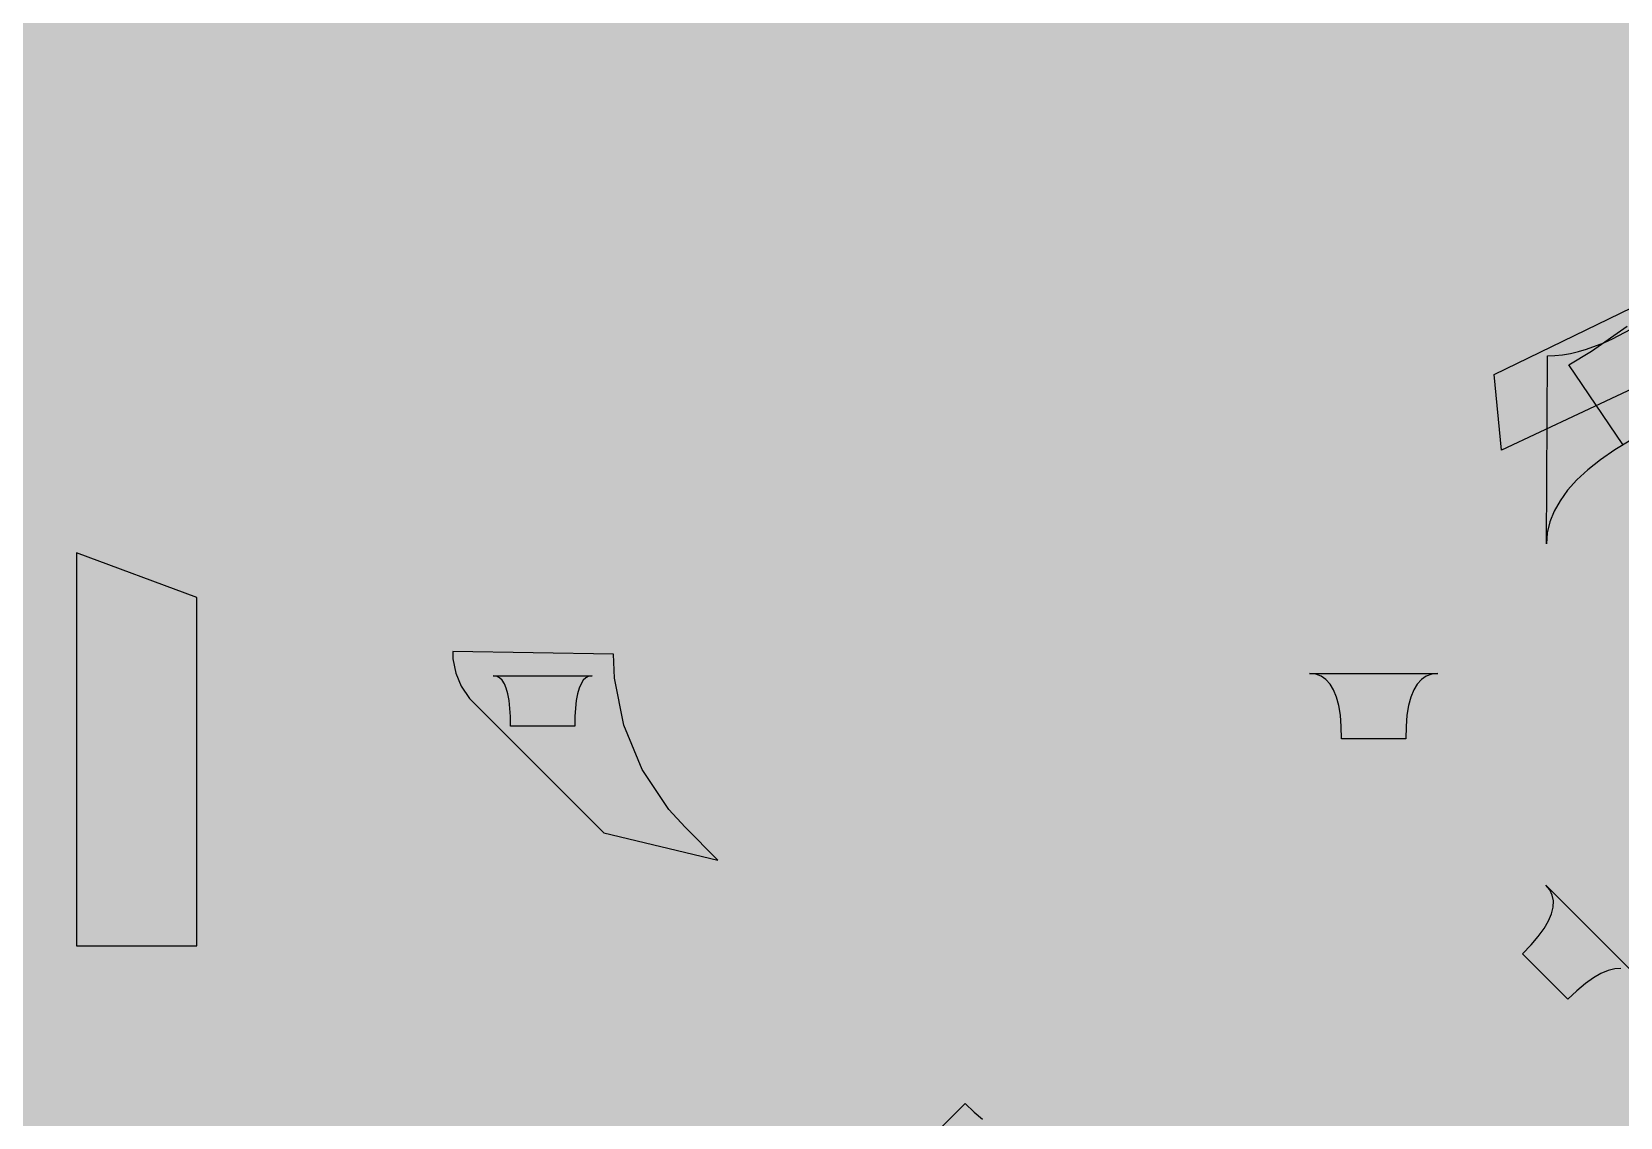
# Model space of a CAD drawing. Header units: millimetres. Extents: x 69.6 to 104.4, y 72.6 to 106.2.
# Drawn here: x 89.369 to 94.326, y 87.421 to 90.806 of the extents above; entities that cross this region are included whole.
import ezdxf

# ---------------------------------------------------------------- set-up
doc = ezdxf.new("R2010")
doc.units = ezdxf.units.MM
for name, color, linetype in [('BottomLayer', 5, 'Continuous'), ('MultiLayer', 9, 'Continuous'), ('TopLayer', 1, 'Continuous'), ('TopOverlay', 2, 'Continuous'), ('ViaHoleLayer', 16, 'Continuous')]:
    doc.layers.add(name, color=color, linetype=linetype)

# ---------------------------------------------------------------- blocks, each defined once
blk = doc.blocks.new('0402____2')
at = {"layer": 'TopLayer'}
for points in [[(-0.25, -0.3), (0.25, -0.3), (-0.25, 0.3), (0.25, 0.3)], [(0.766, -0.3), (1.266, -0.3), (0.766, 0.3), (1.266, 0.3)]]:
    blk.add_solid(points, dxfattribs=at)
at = {"layer": 'TopOverlay', "const_width": 0.127}
for points in [[(-0.37, 0.41), (-0.25, 0.41)], [(-0.37, 0.41), (-0.37, -0.41)], [(-0.27, 0.41), (1.34, 0.41)], [(1.27, 0.41), (1.38, 0.41)], [(1.38, 0.41), (1.38, -0.41)], [(-0.34, -0.41), (-0.37, -0.41)], [(-0.34, -0.41), (-0.2, -0.41)], [(1.34, -0.41), (-0.31, -0.41)], [(1.29, -0.41), (1.38, -0.41)]]:
    blk.add_lwpolyline(points, dxfattribs=at)
at = {"layer": 'TopOverlay', "const_width": 0.0635}
for points in [[(-0.4018, 0.41, 1), (-0.3383, 0.41, 1)], [(-0.4018, 0.41, 1), (-0.3383, 0.41, 1)], [(-0.3018, 0.41, 1), (-0.2383, 0.41, 1)], [(-0.2818, 0.41, 1), (-0.2183, 0.41, 1)], [(1.2383, 0.41, 1), (1.3018, 0.41, 1)], [(1.3083, 0.41, 1), (1.3718, 0.41, 1)], [(1.3483, 0.41, 1), (1.4118, 0.41, 1)], [(1.3483, 0.41, 1), (1.4118, 0.41, 1)], [(-0.4018, -0.41, 1), (-0.3383, -0.41, 1)], [(-0.4018, -0.41, 1), (-0.3383, -0.41, 1)], [(-0.3718, -0.41, 1), (-0.3083, -0.41, 1)], [(-0.3718, -0.41, 1), (-0.3083, -0.41, 1)], [(-0.3418, -0.41, 1), (-0.2783, -0.41, 1)], [(-0.2318, -0.41, 1), (-0.1683, -0.41, 1)], [(1.2582, -0.41, 1), (1.3217, -0.41, 1)], [(1.3083, -0.41, 1), (1.3718, -0.41, 1)], [(1.3483, -0.41, 1), (1.4118, -0.41, 1)], [(1.3483, -0.41, 1), (1.4118, -0.41, 1)]]:
    blk.add_lwpolyline(points, format="xyb", close=True, dxfattribs=at)
blk = doc.blocks.new('0402____6')
at = {"layer": 'TopLayer'}
for points in [[(-0.25, -0.3), (0.25, -0.3), (-0.25, 0.3), (0.25, 0.3)], [(0.766, -0.3), (1.266, -0.3), (0.766, 0.3), (1.266, 0.3)]]:
    blk.add_solid(points, dxfattribs=at)
at = {"layer": 'TopOverlay', "const_width": 0.127}
for points in [[(-0.25, 0.41), (-0.37, 0.41)], [(-0.37, -0.41), (-0.37, 0.41)], [(1.34, 0.41), (-0.27, 0.41)], [(1.38, 0.41), (1.27, 0.41)], [(1.38, -0.41), (1.38, 0.41)], [(-0.37, -0.41), (-0.34, -0.41)], [(-0.2, -0.41), (-0.34, -0.41)], [(-0.31, -0.41), (1.34, -0.41)], [(1.38, -0.41), (1.29, -0.41)]]:
    blk.add_lwpolyline(points, dxfattribs=at)
at = {"layer": 'TopOverlay', "const_width": 0.0635}
for points in [[(-0.4018, 0.41, 1), (-0.3383, 0.41, 1)], [(-0.4018, 0.41, 1), (-0.3383, 0.41, 1)], [(-0.3018, 0.41, 1), (-0.2383, 0.41, 1)], [(-0.2818, 0.41, 1), (-0.2183, 0.41, 1)], [(1.2383, 0.41, 1), (1.3018, 0.41, 1)], [(1.3083, 0.41, 1), (1.3718, 0.41, 1)], [(1.3483, 0.41, 1), (1.4118, 0.41, 1)], [(1.3483, 0.41, 1), (1.4118, 0.41, 1)], [(-0.4018, -0.41, 1), (-0.3383, -0.41, 1)], [(-0.4018, -0.41, 1), (-0.3383, -0.41, 1)], [(-0.3718, -0.41, 1), (-0.3083, -0.41, 1)], [(-0.3718, -0.41, 1), (-0.3083, -0.41, 1)], [(-0.3418, -0.41, 1), (-0.2783, -0.41, 1)], [(-0.2318, -0.41, 1), (-0.1683, -0.41, 1)], [(1.2582, -0.41, 1), (1.3217, -0.41, 1)], [(1.3083, -0.41, 1), (1.3718, -0.41, 1)], [(1.3483, -0.41, 1), (1.4118, -0.41, 1)], [(1.3483, -0.41, 1), (1.4118, -0.41, 1)]]:
    blk.add_lwpolyline(points, format="xyb", close=True, dxfattribs=at)
blk = doc.blocks.new('0402____10')
at = {"layer": 'TopLayer'}
for points in [[(-0.25, -0.3), (0.25, -0.3), (-0.25, 0.3), (0.25, 0.3)], [(0.766, -0.3), (1.266, -0.3), (0.766, 0.3), (1.266, 0.3)]]:
    blk.add_solid(points, dxfattribs=at)
at = {"layer": 'TopOverlay', "const_width": 0.127}
for points in [[(-0.25, 0.41), (-0.37, 0.41)], [(-0.37, -0.41), (-0.37, 0.41)], [(1.34, 0.41), (-0.27, 0.41)], [(1.38, 0.41), (1.27, 0.41)], [(1.38, -0.41), (1.38, 0.41)], [(-0.34, -0.41), (-0.37, -0.41)], [(-0.2, -0.41), (-0.34, -0.41)], [(1.34, -0.41), (-0.31, -0.41)], [(1.38, -0.41), (1.29, -0.41)]]:
    blk.add_lwpolyline(points, dxfattribs=at)
at = {"layer": 'TopOverlay', "const_width": 0.0635}
for points in [[(-0.4018, 0.41, 1), (-0.3383, 0.41, 1)], [(-0.4018, 0.41, 1), (-0.3383, 0.41, 1)], [(-0.3018, 0.41, 1), (-0.2383, 0.41, 1)], [(-0.2818, 0.41, 1), (-0.2183, 0.41, 1)], [(1.2383, 0.41, 1), (1.3018, 0.41, 1)], [(1.3083, 0.41, 1), (1.3718, 0.41, 1)], [(1.3483, 0.41, 1), (1.4118, 0.41, 1)], [(1.3483, 0.41, 1), (1.4118, 0.41, 1)], [(-0.4018, -0.41, 1), (-0.3383, -0.41, 1)], [(-0.4018, -0.41, 1), (-0.3383, -0.41, 1)], [(-0.3718, -0.41, 1), (-0.3083, -0.41, 1)], [(-0.3718, -0.41, 1), (-0.3083, -0.41, 1)], [(-0.3418, -0.41, 1), (-0.2783, -0.41, 1)], [(-0.2318, -0.41, 1), (-0.1683, -0.41, 1)], [(1.2582, -0.41, 1), (1.3217, -0.41, 1)], [(1.3083, -0.41, 1), (1.3718, -0.41, 1)], [(1.3483, -0.41, 1), (1.4118, -0.41, 1)], [(1.3483, -0.41, 1), (1.4118, -0.41, 1)]]:
    blk.add_lwpolyline(points, format="xyb", close=True, dxfattribs=at)
blk = doc.blocks.new('___4_4_0_8___26')
at = {"layer": 'TopLayer', "const_width": 1.2}
for points in [[(3.2, 1.85), (2.8, 1.85)], [(3.2, -1.85), (2.8, -1.85)]]:
    blk.add_lwpolyline(points, dxfattribs=at)
at = {"layer": 'TopLayer', "const_width": 0.6}
for points in [[(2.5, 1.85, 1), (3.1, 1.85, 1)], [(2.9, 1.85, 1), (3.5, 1.85, 1)], [(2.5, -1.85, 1), (3.1, -1.85, 1)], [(2.9, -1.85, 1), (3.5, -1.85, 1)]]:
    blk.add_lwpolyline(points, format="xyb", close=True, dxfattribs=at)
blk = doc.blocks.new('QFN48_28')
at = {"layer": 'TopLayer'}
for points in [[(2.1, 2.65), (2.3, 2.65), (2.1, 3.35), (2.3, 3.35)], [(3.35, 2.1), (3.35, 2.3), (2.65, 2.1), (2.65, 2.3)]]:
    blk.add_solid(points, dxfattribs=at)
at = {"layer": 'TopOverlay', "const_width": 0.2}
for points in [[(2.5, 3), (3, 3)], [(3, 3), (3, 2.5)]]:
    blk.add_lwpolyline(points, dxfattribs=at)
at = {"layer": 'TopOverlay', "const_width": 0.1}
for points in [[(2.45, 3, 1), (2.55, 3, 1)], [(2.95, 3, 1), (3.05, 3, 1)], [(2.95, 3, 1), (3.05, 3, 1)], [(2.95, 2.5, 1), (3.05, 2.5, 1)]]:
    blk.add_lwpolyline(points, format="xyb", close=True, dxfattribs=at)
blk = doc.blocks.new('XTAL3225_29')
at = {"layer": 'TopLayer'}
for points in [[(-0.5761, 0.3758), (-0.5761, 1.2758), (-1.5761, 0.3758), (-1.5761, 1.2758)], [(1.5761, 0.3758), (1.5761, 1.2758), (0.5761, 0.3758), (0.5761, 1.2758)], [(-0.5761, -1.2758), (-0.5761, -0.3758), (-1.5761, -1.2758), (-1.5761, -0.3758)], [(1.5761, -1.2758), (1.5761, -0.3758), (0.5761, -1.2758), (0.5761, -0.3758)]]:
    blk.add_solid(points, dxfattribs=at)
at = {"layer": 'TopOverlay', "const_width": 0.127}
for points in [[(-1.7067, 1.3463), (1.6933, 1.3463)], [(-1.706, 1.3444), (-1.706, -1.3556)], [(1.6967, 1.3464), (1.6967, -1.3537)], [(-1.7067, -1.3564), (1.6933, -1.3564)]]:
    blk.add_lwpolyline(points, dxfattribs=at)
at = {"layer": 'TopOverlay', "const_width": 0.0635}
for points in [[(-1.7385, 1.3463, 1), (-1.675, 1.3463, 1)], [(-1.7378, 1.3444, 1), (-1.6743, 1.3444, 1)], [(1.6615, 1.3463, 1), (1.725, 1.3463, 1)], [(1.6649, 1.3464, 1), (1.7284, 1.3464, 1)], [(-1.7385, -1.3564, 1), (-1.675, -1.3564, 1)], [(-1.7378, -1.3556, 1), (-1.6743, -1.3556, 1)], [(1.6615, -1.3564, 1), (1.725, -1.3564, 1)], [(1.6649, -1.3537, 1), (1.7284, -1.3537, 1)]]:
    blk.add_lwpolyline(points, format="xyb", close=True, dxfattribs=at)
blk = doc.blocks.new('CR2032_B_31')
at = {"layer": 'BottomLayer', "const_width": 8.5}
blk.add_lwpolyline([(-4.25, 0, 1), (4.25, 0, 1)], format="xyb", close=True, dxfattribs=at)

msp = doc.modelspace()

# ---------------------------------------------------------------- linework, layer by layer
at = {"layer": 'BottomLayer', "const_width": 0.2}
for points in [[(86.3892, 95.1954), (98.5207, 83.0639)], [(86.6716, 95.1959), (98.6192, 83.2482)], [(86.9681, 95.1823), (98.7153, 83.435)], [(86.1525, 95.1493), (98.4198, 82.882)], [(87.2646, 95.1686), (98.809, 83.6242)], [(87.5611, 95.1549), (98.9001, 83.8159)], [(87.8577, 95.1412), (98.9888, 84.0101)], [(85.9158, 95.1032), (98.3165, 82.7024)], [(88.1542, 95.1275), (99.0748, 84.2069)], [(88.4507, 95.1138), (99.1582, 84.4064)], [(85.6791, 95.057), (98.211, 82.5252)], [(88.8155, 95.0319), (99.2389, 84.6085)], [(85.4424, 95.0109), (98.1031, 82.3502)], [(85.2057, 94.9648), (97.9929, 82.1775)], [(84.969, 94.9186), (97.8805, 82.0071)], [(89.2038, 94.9265), (99.3169, 84.8134)], [(84.7322, 94.8725), (97.7659, 81.8389)], [(84.4955, 94.8264), (97.649, 81.6729)], [(89.592, 94.8211), (99.392, 85.021)], [(84.2815, 94.7575), (97.53, 81.5091)], [(89.9803, 94.7157), (99.4643, 85.2316)], [(84.0958, 94.6605), (97.4088, 81.3475)], [(90.3685, 94.6102), (97.6791, 87.2996)], [(83.91, 94.5634), (97.2854, 81.188)], [(90.7568, 94.5048), (97.691, 87.5706)], [(83.7242, 94.4664), (97.1598, 81.0307)], [(83.5384, 94.3693), (97.0322, 80.8755)], [(83.3526, 94.2722), (96.9024, 80.7225)], [(83.1669, 94.1752), (95.8566, 81.4854)], [(82.9811, 94.0781), (95.4549, 81.6043)], [(82.7953, 93.981), (95.1797, 81.5966)], [(82.7953, 93.981), (95.1798, 81.5966)], [(79.5537, 80.968), (92.3341, 93.7484)], [(79.6935, 80.8249), (92.523, 93.6543)], [(79.7973, 80.6459), (92.7118, 93.5603)], [(79.8623, 80.428), (92.9006, 93.4663)], [(79.8573, 80.1402), (93.0894, 93.3722)], [(79.2779, 79.2779), (93.2782, 93.2782)], [(79.4426, 79.1598), (93.467, 93.1842)], [(79.6098, 79.0441), (93.6419, 93.0762)], [(79.7792, 78.9307), (93.8075, 92.959)], [(79.9511, 78.8197), (93.9732, 92.8418)], [(80.1253, 78.7111), (94.1388, 92.7246)], [(80.302, 78.605), (94.3044, 92.6074)], [(80.4812, 78.5013), (94.4701, 92.4902)], [(80.6629, 78.4001), (94.6357, 92.373)], [(80.8471, 78.3015), (94.8013, 92.2557)], [(81.0338, 78.2054), (94.9669, 92.1385)], [(81.2232, 78.112), (95.1326, 92.0213)], [(81.4153, 78.0212), (95.2982, 91.9041)], [(81.61, 77.9331), (95.4638, 91.7869)], [(81.8075, 77.8477), (95.6295, 91.6697)], [(82.0078, 77.7652), (95.7748, 91.5321)], [(82.211, 77.6856), (95.9121, 91.3866)], [(82.4172, 77.6089), (96.0494, 91.2411)], [(82.6263, 77.5352), (96.1867, 91.0955)], [(82.8386, 77.4646), (96.324, 90.95)], [(83.054, 77.3972), (96.4613, 90.8044)], [(83.2727, 77.333), (96.5985, 90.6589)], [(83.4947, 77.2722), (96.7358, 90.5133)], [(83.7202, 77.2149), (96.8731, 90.3678)], [(83.9493, 77.1611), (97.0104, 90.2223)], [(84.1821, 77.1111), (97.1477, 90.0767)]]:
    msp.add_lwpolyline(points, dxfattribs=at)
at = {"layer": 'BottomLayer', "const_width": 0.225}
for points in [[(93.8458, 90.7657, 1), (94.0708, 90.7657, 1)], [(92.1137, 90.332, 1), (92.3387, 90.332, 1)], [(93.3324, 90.294, 1), (93.5574, 90.294, 1)], [(91.5288, 89.9727, 1), (91.7538, 89.9727, 1)], [(90.0347, 89.7178, 1), (90.2597, 89.7178, 1)], [(92.0843, 88.2986, 1), (92.3093, 88.2986, 1)]]:
    msp.add_lwpolyline(points, format="xyb", close=True, dxfattribs=at)
at = {"layer": 'MultiLayer', "const_width": 0.225}
for points in [[(93.8458, 90.7657, 1), (94.0708, 90.7657, 1)], [(92.1137, 90.332, 1), (92.3387, 90.332, 1)], [(93.3324, 90.294, 1), (93.5574, 90.294, 1)], [(91.5288, 89.9727, 1), (91.7538, 89.9727, 1)], [(90.0347, 89.7178, 1), (90.2597, 89.7178, 1)], [(92.0843, 88.2986, 1), (92.3093, 88.2986, 1)]]:
    msp.add_lwpolyline(points, format="xyb", close=True, dxfattribs=at)
at = {"layer": 'TopLayer'}
for p, q in [((93.9329, 89.7378), (94.5538, 90.0391)), ((94.2364, 89.8099), (94.3478, 89.8879)), ((94.3023, 89.8488), (94.3591, 89.8789)), ((94.2217, 89.8163), (94.2748, 89.8363)), ((94.2748, 89.8363), (94.3023, 89.8488)), ((94.0961, 89.2097), (94.0992, 89.7954)), ((94.0992, 89.7954), (94.1225, 89.7962)), ((94.1225, 89.7962), (94.1464, 89.7987)), ((94.1464, 89.7987), (94.1709, 89.8029)), ((94.1659, 89.7676), (94.2364, 89.8099)), ((94.1709, 89.8029), (94.196, 89.8087)), ((94.196, 89.8087), (94.2217, 89.8163)), ((93.9561, 89.5011), (93.9329, 89.7378)), ((94.4975, 89.756), (93.9561, 89.5011)), ((94.3347, 89.5186), (94.1659, 89.7676)), ((94.3591, 89.5326), (94.3093, 89.5022)), ((94.3093, 89.5022), (94.2647, 89.4714)), ((94.2253, 89.4401), (94.1912, 89.4085)), ((94.2647, 89.4714), (94.2253, 89.4401)), ((94.1912, 89.4085), (94.1623, 89.3764)), ((94.1386, 89.3439), (94.1201, 89.311)), ((94.1623, 89.3764), (94.1386, 89.3439)), ((94.1201, 89.311), (94.1069, 89.2776)), ((94.0989, 89.2439), (94.0961, 89.2097)), ((94.1069, 89.2776), (94.0989, 89.2439)), ((89.8845, 89.042), (89.5089, 89.1816)), ((89.5089, 89.1816), (89.5089, 87.9556)), ((89.8845, 87.9556), (89.8845, 89.042)), ((91.1843, 88.8657), (90.6838, 88.8732)), ((90.6838, 88.8732), (90.6838, 88.8507)), ((90.6838, 88.8507), (90.6926, 88.8065)), ((91.188, 88.7909), (91.1843, 88.8657)), ((91.1843, 88.8657), (91.1843, 88.8657)), ((90.6926, 88.8065), (90.7098, 88.765)), ((90.8195, 88.7965), (90.8091, 88.7981)), ((90.8091, 88.7981), (91.1183, 88.7981)), ((90.8288, 88.7918), (90.8195, 88.7965)), ((90.837, 88.7839), (90.8288, 88.7918)), ((90.8441, 88.7728), (90.837, 88.7839)), ((91.0905, 88.7839), (91.0834, 88.7728)), ((91.0987, 88.7918), (91.0905, 88.7839)), ((91.108, 88.7965), (91.0987, 88.7918)), ((91.1183, 88.7981), (91.108, 88.7965)), ((91.2172, 88.6441), (91.188, 88.7909)), ((93.376, 88.8025), (93.357, 88.8045)), ((93.357, 88.8045), (93.757, 88.8045)), ((93.393, 88.7964), (93.376, 88.8025)), ((93.408, 88.7863), (93.393, 88.7964)), ((93.421, 88.772), (93.408, 88.7863)), ((93.706, 88.7863), (93.693, 88.772)), ((93.721, 88.7964), (93.706, 88.7863)), ((93.738, 88.8025), (93.721, 88.7964)), ((93.757, 88.8045), (93.738, 88.8025)), ((90.7098, 88.765), (90.7348, 88.7275)), ((90.8501, 88.7587), (90.8441, 88.7728)), ((90.855, 88.7413), (90.8501, 88.7587)), ((90.8588, 88.7208), (90.855, 88.7413)), ((91.0725, 88.7413), (91.0686, 88.7208)), ((91.0774, 88.7587), (91.0725, 88.7413)), ((91.0834, 88.7728), (91.0774, 88.7587)), ((93.432, 88.7538), (93.421, 88.772)), ((93.441, 88.7314), (93.432, 88.7538)), ((93.682, 88.7538), (93.673, 88.7314)), ((93.693, 88.772), (93.682, 88.7538)), ((90.7348, 88.7275), (90.7507, 88.7116)), ((90.7507, 88.7116), (90.7507, 88.7116)), ((90.7507, 88.7116), (91.1545, 88.3079)), ((90.8632, 88.6704), (90.8588, 88.7208)), ((91.0659, 88.6972), (91.0643, 88.6704)), ((91.0686, 88.7208), (91.0659, 88.6972)), ((93.448, 88.705), (93.441, 88.7314)), ((93.453, 88.6746), (93.448, 88.705)), ((93.666, 88.705), (93.661, 88.6746)), ((93.673, 88.7314), (93.666, 88.705)), ((90.8637, 88.6404), (90.8632, 88.6704)), ((91.0637, 88.6404), (90.8637, 88.6404)), ((91.0643, 88.6704), (91.0637, 88.6404)), ((91.2745, 88.5058), (91.2172, 88.6441)), ((93.456, 88.6401), (93.453, 88.6746)), ((93.457, 88.6015), (93.456, 88.6401)), ((93.658, 88.6401), (93.657, 88.6015)), ((93.661, 88.6746), (93.658, 88.6401)), ((93.657, 88.6015), (93.457, 88.6015)), ((91.3577, 88.3813), (91.2745, 88.5058)), ((91.408, 88.3258), (91.3577, 88.3813)), ((91.1545, 88.3079), (91.5106, 88.2232)), ((91.5106, 88.2232), (91.408, 88.3258)), ((94.1067, 88.1298), (94.0947, 88.1447)), ((94.0947, 88.1447), (94.3775, 87.8619)), ((94.1144, 88.1135), (94.1067, 88.1298)), ((94.1178, 88.0957), (94.1144, 88.1135)), ((94.117, 88.0765), (94.1178, 88.0957)), ((94.1024, 88.0336), (94.1118, 88.0558)), ((94.1118, 88.0558), (94.117, 88.0765)), ((94.0707, 87.9849), (94.0887, 88.01)), ((94.0887, 88.01), (94.1024, 88.0336)), ((89.5089, 87.9556), (89.8845, 87.9556)), ((94.0218, 87.9304), (94.0484, 87.9584)), ((94.0484, 87.9584), (94.0707, 87.9849)), ((94.1632, 87.789), (94.0218, 87.9304)), ((94.2428, 87.8559), (94.2177, 87.8379)), ((94.2664, 87.8696), (94.2428, 87.8559)), ((94.2886, 87.879), (94.2664, 87.8696)), ((94.3093, 87.8841), (94.2886, 87.879)), ((94.3285, 87.885), (94.3093, 87.8841)), ((94.1912, 87.8156), (94.1632, 87.789)), ((94.2177, 87.8379), (94.1912, 87.8156)), ((92.1406, 87.3221), (92.282, 87.4636)), ((92.282, 87.4636), (92.31, 87.437)), ((92.31, 87.437), (92.3365, 87.4147))]:
    msp.add_line(p, q, dxfattribs=at)
for points, const_width in [([(84.4955, 94.8264), (89.8259, 89.496)], 0.2), ([(84.2815, 94.7575), (89.5431, 89.496)], 0.2), ([(92.5968, 92.6647), (94.7423, 90.5193)], 0.2), ([(91.1966, 90.5966), (91.1966, 92.3046)], 0.2), ([(93.2674, 90.7218), (94.8013, 92.2557)], 0.2), ([(92.8046, 92.1742), (94.4594, 90.5193)], 0.2), ([(93.2769, 90.4485), (94.9669, 92.1385)], 0.2), ([(93.2769, 90.1656), (95.1326, 92.0213)], 0.2), ([(92.8046, 91.8913), (94.1766, 90.5193)], 0.2), ([(93.5465, 90.1524), (95.2982, 91.9041)], 0.2), ([(94.1963, 90.5193), (95.4638, 91.7869)], 0.2), ([(92.8046, 91.6085), (94.0688, 90.3443)], 0.2), ([(92.0019, 91.4506), (92.8229, 90.6296)], 0.2), ([(92.8046, 91.3257), (93.9722, 90.1581)], 0.2), ([(89.496, 89.496), (91.1966, 91.1966)], 0.2), ([(90.7982, 91.0693), (91.1966, 90.6709)], 0.2), ([(89.7788, 89.496), (91.1966, 90.9137)], 0.2), ([(90.7171, 90.8676), (92.3689, 89.2158)], 0.2), ([(90.6017, 90.7001), (92.3689, 88.9329)], 0.2), ([(91.1966, 90.6709), (91.2709, 90.5966)], 0.2), ([(90.0617, 89.496), (91.1966, 90.6309)], 0.2), ([(92.8229, 88.3355), (92.8229, 90.6296)], 0.2), ([(93.2769, 90.1524), (93.2769, 90.6296)], 0.2), ([(90.4945, 89.646), (91.4451, 90.5966)], 0.2), ([(90.7773, 89.646), (91.7279, 90.5966)], 0.2), ([(91.0602, 89.646), (92.0108, 90.5966)], 0.2), ([(91.1966, 90.5966), (92.2015, 90.5966)], 0.2), ([(91.2709, 90.5966), (92.3689, 89.4986)], 0.2), ([(91.5537, 90.5966), (92.3689, 89.7815)], 0.2), ([(91.8366, 90.5966), (92.3689, 90.0643)], 0.2), ([(92.1194, 90.5966), (92.3689, 90.3471)], 0.2), ([(93.2769, 90.5705), (93.695, 90.1524)], 0.2), ([(90.4561, 90.5629), (91.373, 89.646)], 0.2), ([(91.343, 89.646), (92.2491, 90.5521)], 0.2), ([(92.2753, 90.5352), (92.3689, 90.4416)], 0.2), ([(94.0688, 90.205), (94.0688, 90.5193)], 0.2), ([(94.0688, 90.3919), (94.1963, 90.5193)], 0.2), ([(94.0688, 90.5193), (95.3768, 90.5193)], 0.2), ([(90.2796, 90.4565), (91.0902, 89.646)], 0.2), ([(92.3689, 88.3355), (92.3689, 90.4416)], 0.2), ([(89.1932, 90.4116), (90.1088, 89.496)], 0.2), ([(89.2131, 89.496), (90.115, 90.3978)], 0.2), ([(90.0665, 90.3867), (90.8073, 89.646)], 0.2), ([(91.5923, 89.6124), (92.3689, 90.389)], 0.2), ([(93.8294, 90.1524), (94.0688, 90.3919)], 0.2), ([(88.8145, 89.663), (89.5194, 90.368)], 0.2), ([(88.9559, 89.5216), (89.8023, 90.368)], 0.2), ([(89.4783, 90.368), (89.8783, 90.368)], 0.2), ([(89.5196, 90.368), (90.2843, 89.6033)], 0.2), ([(89.8025, 90.368), (90.5245, 89.646)], 0.2), ([(93.2769, 90.2877), (93.4121, 90.1524)], 0.2), ([(93.9606, 90.1524), (94.0688, 90.205)], 0.2), ([(93.2769, 90.1524), (93.9606, 90.1524)], 0.2), ([(91.5923, 89.3295), (92.3689, 90.1061)], 0.2), ([(93.6522, 89.2984), (94.7228, 89.9153)], 0.3), ([(91.5923, 89.0467), (92.3689, 89.8233)], 0.2), ([(90.2843, 89.496), (90.2843, 89.646)], 0.2), ([(90.2843, 89.646), (91.5923, 89.646)], 0.2), ([(91.5923, 88.6818), (91.5923, 89.646)], 0.2), ([(91.5923, 88.7639), (92.3689, 89.5405)], 0.2), ([(88.9816, 89.496), (90.2843, 89.496)], 0.2), ([(91.5923, 89.4267), (92.3689, 88.6501)], 0.2), ([(93.557, 89.2032), (93.6522, 89.2984)], 0.2), ([(91.6787, 88.5675), (92.3689, 89.2576)], 0.2), ([(93.557, 87.1872), (93.557, 89.2032)], 0.2), ([(91.5923, 89.1439), (92.3689, 88.3673)], 0.2), ([(88.7935, 89.042), (90.9383, 89.042)], 0.2), ([(90.9637, 88.6404), (90.9637, 88.9983)], 0.2), ([(91.8201, 88.426), (92.3689, 88.9748)], 0.2), ([(91.5923, 88.861), (92.5248, 87.9285)], 0.2), ([(91.9616, 88.2846), (92.3689, 88.6919)], 0.2), ([(90.9637, 88.6404), (92.4213, 87.1829)], 0.2), ([(91.5944, 88.6767), (91.643, 88.604)], 0.2), ([(91.6505, 88.5957), (92.4213, 87.8249)], 0.2), ([(92.103, 88.1432), (92.3689, 88.4091)], 0.2), ([(92.8229, 88.3355), (93.1237, 88.0347)], 0.2), ([(92.2444, 88.0018), (92.4037, 88.1611)], 0.2), ([(94.0464, 87.8136), (94.4086, 88.1757)], 0.2), ([(92.3858, 87.8604), (92.5209, 87.9954)], 0.2), ([(93.1237, 87.3196), (93.1237, 88.0347)], 0.2), ([(92.4213, 87.8249), (92.5563, 87.96)], 0.2), ([(94.0464, 87.111), (94.0464, 87.8136)], 0.2)]:
    msp.add_lwpolyline(points, dxfattribs=dict(at, const_width=const_width))
at = {"layer": 'TopLayer', "const_width": 0.2}
for points in [[(89.4783, 90.368, -1), (89.4783, 92.276)], [(90.8323, 91.322, -0.414214), (89.8783, 90.368)], [(93.1432, 90.9513, -0.199446), (93.2769, 90.6296)], [(93.1439, 90.9507, -0.198912), (93.2769, 90.6296)], [(92.5025, 88.0138, -0.199446), (92.3689, 88.3355)], [(92.5018, 88.0144, -0.198912), (92.3689, 88.3355)]]:
    msp.add_lwpolyline(points, format="xyb", dxfattribs=at)
at = {"layer": 'TopLayer'}
for points, const_width in [([(90.6671, 90.8676, 1), (90.7671, 90.8676, 1)], 0.1), ([(93.8458, 90.7657, 1), (94.0708, 90.7657, 1)], 0.225), ([(93.2174, 90.7218, 1), (93.3174, 90.7218, 1)], 0.1), ([(90.5517, 90.7001, 1), (90.6517, 90.7001, 1)], 0.1), ([(91.1466, 90.6709, 1), (91.2466, 90.6709, 1)], 0.1), ([(91.1466, 90.6709, 1), (91.2466, 90.6709, 1)], 0.1), ([(91.1466, 90.6309, 1), (91.2466, 90.6309, 1)], 0.1), ([(92.7729, 90.6296, 1), (92.8729, 90.6296, 1)], 0.1), ([(92.7729, 90.6296, 1), (92.8729, 90.6296, 1)], 0.1), ([(93.2269, 90.6296, 1), (93.3269, 90.6296, 1)], 0.1), ([(93.2269, 90.6296, 1), (93.3269, 90.6296, 1)], 0.1), ([(93.2269, 90.6296, 1), (93.3269, 90.6296, 1)], 0.1), ([(91.1466, 90.5966, 1), (91.2466, 90.5966, 1)], 0.1), ([(91.1466, 90.5966, 1), (91.2466, 90.5966, 1)], 0.1), ([(91.2209, 90.5966, 1), (91.3209, 90.5966, 1)], 0.1), ([(91.2209, 90.5966, 1), (91.3209, 90.5966, 1)], 0.1), ([(91.3951, 90.5966, 1), (91.4951, 90.5966, 1)], 0.1), ([(91.5037, 90.5966, 1), (91.6037, 90.5966, 1)], 0.1), ([(91.6779, 90.5966, 1), (91.7779, 90.5966, 1)], 0.1), ([(91.7866, 90.5966, 1), (91.8866, 90.5966, 1)], 0.1), ([(91.9608, 90.5966, 1), (92.0608, 90.5966, 1)], 0.1), ([(92.0694, 90.5966, 1), (92.1694, 90.5966, 1)], 0.1), ([(92.1515, 90.5966, 1), (92.2515, 90.5966, 1)], 0.1), ([(93.2269, 90.5705, 1), (93.3269, 90.5705, 1)], 0.1), ([(90.4061, 90.5629, 1), (90.5061, 90.5629, 1)], 0.1), ([(92.1991, 90.5521, 1), (92.2991, 90.5521, 1)], 0.1), ([(92.2253, 90.5352, 1), (92.3253, 90.5352, 1)], 0.1), ([(94.0188, 90.5193, 1), (94.1188, 90.5193, 1)], 0.1), ([(94.0188, 90.5193, 1), (94.1188, 90.5193, 1)], 0.1), ([(94.1266, 90.5193, 1), (94.2266, 90.5193, 1)], 0.1), ([(94.1463, 90.5193, 1), (94.2463, 90.5193, 1)], 0.1), ([(94.1463, 90.5193, 1), (94.2463, 90.5193, 1)], 0.1), ([(90.2296, 90.4565, 1), (90.3296, 90.4565, 1)], 0.1), ([(92.1137, 90.332, 1), (92.3387, 90.332, 1)], 0.225), ([(92.3189, 90.4416, 1), (92.4189, 90.4416, 1)], 0.1), ([(92.3189, 90.4416, 1), (92.4189, 90.4416, 1)], 0.1), ([(93.2269, 90.4485, 1), (93.3269, 90.4485, 1)], 0.1), ([(93.3324, 90.294, 1), (93.5574, 90.294, 1)], 0.225), ([(90.0165, 90.3867, 1), (90.1165, 90.3867, 1)], 0.1), ([(90.065, 90.3978, 1), (90.165, 90.3978, 1)], 0.1), ([(92.3189, 90.389, 1), (92.4189, 90.389, 1)], 0.1), ([(94.0188, 90.3919, 1), (94.1188, 90.3919, 1)], 0.1), ([(94.0188, 90.3919, 1), (94.1188, 90.3919, 1)], 0.1), ([(89.4283, 90.368, 1), (89.5283, 90.368, 1)], 0.1), ([(89.4283, 90.368, 1), (89.5283, 90.368, 1)], 0.1), ([(89.4694, 90.368, 1), (89.5694, 90.368, 1)], 0.1), ([(89.4696, 90.368, 1), (89.5696, 90.368, 1)], 0.1), ([(89.7523, 90.368, 1), (89.8523, 90.368, 1)], 0.1), ([(89.7525, 90.368, 1), (89.8525, 90.368, 1)], 0.1), ([(89.8283, 90.368, 1), (89.9283, 90.368, 1)], 0.1), ([(89.8283, 90.368, 1), (89.9283, 90.368, 1)], 0.1), ([(92.3189, 90.3471, 1), (92.4189, 90.3471, 1)], 0.1), ([(94.0188, 90.3443, 1), (94.1188, 90.3443, 1)], 0.1), ([(93.2269, 90.2877, 1), (93.3269, 90.2877, 1)], 0.1), ([(94.0188, 90.205, 1), (94.1188, 90.205, 1)], 0.1), ([(94.0188, 90.205, 1), (94.1188, 90.205, 1)], 0.1), ([(93.2269, 90.1656, 1), (93.3269, 90.1656, 1)], 0.1), ([(93.2269, 90.1524, 1), (93.3269, 90.1524, 1)], 0.1), ([(93.2269, 90.1524, 1), (93.3269, 90.1524, 1)], 0.1), ([(93.3621, 90.1524, 1), (93.4621, 90.1524, 1)], 0.1), ([(93.4965, 90.1524, 1), (93.5965, 90.1524, 1)], 0.1), ([(93.645, 90.1524, 1), (93.745, 90.1524, 1)], 0.1), ([(93.7794, 90.1524, 1), (93.8794, 90.1524, 1)], 0.1), ([(93.9106, 90.1524, 1), (94.0106, 90.1524, 1)], 0.1), ([(93.9106, 90.1524, 1), (94.0106, 90.1524, 1)], 0.1), ([(93.9222, 90.1581, 1), (94.0222, 90.1581, 1)], 0.1), ([(91.5288, 89.9727, 1), (91.7538, 89.9727, 1)], 0.225), ([(92.3189, 90.1061, 1), (92.4189, 90.1061, 1)], 0.1), ([(92.3189, 90.0643, 1), (92.4189, 90.0643, 1)], 0.1), ([(90.0347, 89.7178, 1), (90.2597, 89.7178, 1)], 0.225), ([(92.3189, 89.8233, 1), (92.4189, 89.8233, 1)], 0.1), ([(92.3189, 89.7815, 1), (92.4189, 89.7815, 1)], 0.1), ([(90.2343, 89.646, 1), (90.3343, 89.646, 1)], 0.1), ([(90.2343, 89.646, 1), (90.3343, 89.646, 1)], 0.1), ([(90.4445, 89.646, 1), (90.5445, 89.646, 1)], 0.1), ([(90.4745, 89.646, 1), (90.5745, 89.646, 1)], 0.1), ([(90.7273, 89.646, 1), (90.8273, 89.646, 1)], 0.1), ([(90.7573, 89.646, 1), (90.8573, 89.646, 1)], 0.1), ([(91.0102, 89.646, 1), (91.1102, 89.646, 1)], 0.1), ([(91.0402, 89.646, 1), (91.1402, 89.646, 1)], 0.1), ([(91.293, 89.646, 1), (91.393, 89.646, 1)], 0.1), ([(91.323, 89.646, 1), (91.423, 89.646, 1)], 0.1), ([(91.5423, 89.646, 1), (91.6423, 89.646, 1)], 0.1), ([(91.5423, 89.646, 1), (91.6423, 89.646, 1)], 0.1), ([(90.2343, 89.6033, 1), (90.3343, 89.6033, 1)], 0.1), ([(91.5423, 89.6124, 1), (91.6423, 89.6124, 1)], 0.1), ([(92.3189, 89.5405, 1), (92.4189, 89.5405, 1)], 0.1), ([(89.446, 89.496, 1), (89.546, 89.496, 1)], 0.1), ([(89.4931, 89.496, 1), (89.5931, 89.496, 1)], 0.1), ([(89.7288, 89.496, 1), (89.8288, 89.496, 1)], 0.1), ([(89.7759, 89.496, 1), (89.8759, 89.496, 1)], 0.1), ([(90.0117, 89.496, 1), (90.1117, 89.496, 1)], 0.1), ([(90.0588, 89.496, 1), (90.1588, 89.496, 1)], 0.1), ([(90.2343, 89.496, 1), (90.3343, 89.496, 1)], 0.1), ([(90.2343, 89.496, 1), (90.3343, 89.496, 1)], 0.1), ([(92.3189, 89.4986, 1), (92.4189, 89.4986, 1)], 0.1), ([(91.5423, 89.4267, 1), (91.6423, 89.4267, 1)], 0.1), ([(91.5423, 89.3295, 1), (91.6423, 89.3295, 1)], 0.1), ([(93.5772, 89.2984, 1), (93.7272, 89.2984, 1)], 0.15), ([(93.6022, 89.2984, 1), (93.7022, 89.2984, 1)], 0.1), ([(92.3189, 89.2576, 1), (92.4189, 89.2576, 1)], 0.1), ([(92.3189, 89.2158, 1), (92.4189, 89.2158, 1)], 0.1), ([(93.507, 89.2032, 1), (93.607, 89.2032, 1)], 0.1), ([(93.507, 89.2032, 1), (93.607, 89.2032, 1)], 0.1), ([(91.5423, 89.1439, 1), (91.6423, 89.1439, 1)], 0.1), ([(90.8883, 89.042, 1), (90.9883, 89.042, 1)], 0.1), ([(91.5423, 89.0467, 1), (91.6423, 89.0467, 1)], 0.1), ([(90.9137, 88.9983, 1), (91.0137, 88.9983, 1)], 0.1), ([(92.3189, 88.9748, 1), (92.4189, 88.9748, 1)], 0.1), ([(92.3189, 88.9329, 1), (92.4189, 88.9329, 1)], 0.1), ([(91.5423, 88.861, 1), (91.6423, 88.861, 1)], 0.1), ([(91.5423, 88.7639, 1), (91.6423, 88.7639, 1)], 0.1), ([(92.3189, 88.6919, 1), (92.4189, 88.6919, 1)], 0.1), ([(90.9137, 88.6404, 1), (91.0137, 88.6404, 1)], 0.1), ([(90.9137, 88.6404, 1), (91.0137, 88.6404, 1)], 0.1), ([(91.5423, 88.6818, 1), (91.6423, 88.6818, 1)], 0.1), ([(91.5444, 88.6767, 1), (91.6444, 88.6767, 1)], 0.1), ([(92.3189, 88.6501, 1), (92.4189, 88.6501, 1)], 0.1), ([(91.593, 88.604, 1), (91.693, 88.604, 1)], 0.1), ([(91.6005, 88.5957, 1), (91.7005, 88.5957, 1)], 0.1), ([(91.6287, 88.5675, 1), (91.7287, 88.5675, 1)], 0.1), ([(91.7701, 88.426, 1), (91.8701, 88.426, 1)], 0.1), ([(92.0843, 88.2986, 1), (92.3093, 88.2986, 1)], 0.225), ([(92.3189, 88.4091, 1), (92.4189, 88.4091, 1)], 0.1), ([(92.3189, 88.3673, 1), (92.4189, 88.3673, 1)], 0.1), ([(92.3189, 88.3355, 1), (92.4189, 88.3355, 1)], 0.1), ([(92.3189, 88.3355, 1), (92.4189, 88.3355, 1)], 0.1), ([(92.3189, 88.3355, 1), (92.4189, 88.3355, 1)], 0.1), ([(92.7729, 88.3355, 1), (92.8729, 88.3355, 1)], 0.1), ([(92.7729, 88.3355, 1), (92.8729, 88.3355, 1)], 0.1), ([(91.9116, 88.2846, 1), (92.0116, 88.2846, 1)], 0.1), ([(92.053, 88.1432, 1), (92.153, 88.1432, 1)], 0.1), ([(92.3537, 88.1611, 1), (92.4537, 88.1611, 1)], 0.1), ([(94.3586, 88.1757, 1), (94.4586, 88.1757, 1)], 0.1), ([(92.1944, 88.0018, 1), (92.2944, 88.0018, 1)], 0.1), ([(92.4518, 88.0144, 1), (92.5518, 88.0144, 1)], 0.1), ([(92.4525, 88.0138, 1), (92.5525, 88.0138, 1)], 0.1), ([(92.4709, 87.9954, 1), (92.5709, 87.9954, 1)], 0.1), ([(93.0737, 88.0347, 1), (93.1737, 88.0347, 1)], 0.1), ([(93.0737, 88.0347, 1), (93.1737, 88.0347, 1)], 0.1), ([(92.5063, 87.96, 1), (92.6063, 87.96, 1)], 0.1), ([(92.4748, 87.9285, 1), (92.5748, 87.9285, 1)], 0.1), ([(92.3358, 87.8604, 1), (92.4358, 87.8604, 1)], 0.1), ([(92.3713, 87.8249, 1), (92.4713, 87.8249, 1)], 0.1), ([(92.3713, 87.8249, 1), (92.4713, 87.8249, 1)], 0.1), ([(93.9964, 87.8136, 1), (94.0964, 87.8136, 1)], 0.1), ([(93.9964, 87.8136, 1), (94.0964, 87.8136, 1)], 0.1)]:
    msp.add_lwpolyline(points, format="xyb", close=True, dxfattribs=dict(at, const_width=const_width))
at = {"layer": 'ViaHoleLayer', "const_width": 0.15}
for points in [[(93.8833, 90.7657, 1), (94.0333, 90.7657, 1)], [(92.1512, 90.332, 1), (92.3012, 90.332, 1)], [(93.3699, 90.294, 1), (93.5199, 90.294, 1)], [(91.5663, 89.9727, 1), (91.7163, 89.9727, 1)], [(90.0722, 89.7178, 1), (90.2222, 89.7178, 1)], [(92.1218, 88.2986, 1), (92.2718, 88.2986, 1)]]:
    msp.add_lwpolyline(points, format="xyb", close=True, dxfattribs=at)

# ---------------------------------------------------------------- block references
for name, p, rotation in [('CR2032_B_31', (87.1323, 86.7499), 133), ('XTAL3225_29', (92.8264, 90.3745), 90), ('0402____6', (94.7228, 90.9313), 270), ('0402____2', (90.9383, 89.042), 90), ('0402____10', (95.127, 88.8942), 225), ('QFN48_28', (91.8556, 83.5059), 45)]:
    msp.add_blockref(name, p, dxfattribs=dict(rotation=rotation))
msp.add_blockref('___4_4_0_8___26', (86.6783, 89.472))

doc.saveas('drawing.dxf')
